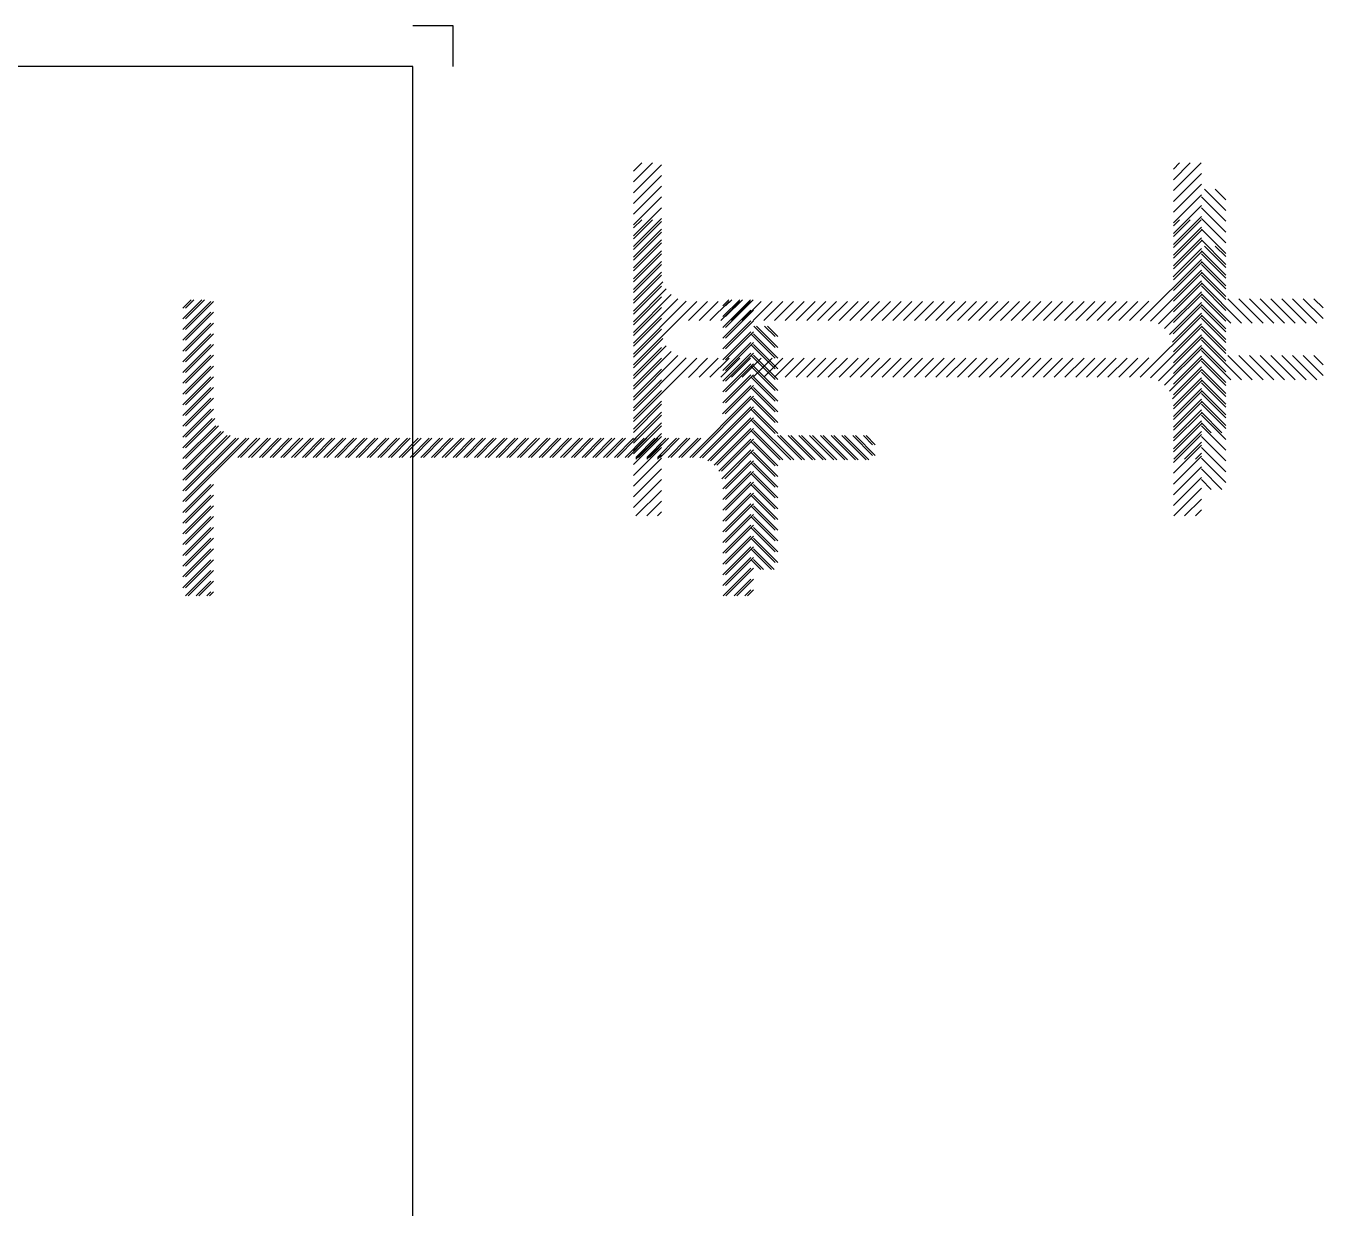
# Model space of a CAD drawing. Extents: x -0.04 to 2.29, y -0.5 to 2.03.
# Drawn here: x 1.5746 to 1.8944, y 0.8966 to 1.188 of the extents above; entities that cross this region are included whole.
import ezdxf

# ---------------------------------------------------------------- set-up
doc = ezdxf.new("R2010")
doc.units = 0
doc.header["$LTSCALE"] = 0.1
doc.linetypes.add('AUSGEZOGEN', pattern=[0])
doc.layers.get('0').update_dxf_attribs({"linetype": 'AUSGEZOGEN'})
doc.layers.add('AUSSEN35', color=2, linetype='AUSGEZOGEN')
doc.layers.add('SCHRAFF', color=4, linetype='AUSGEZOGEN')

# ---------------------------------------------------------------- blocks, each defined once
blk = doc.blocks.new('*X')
at = {"color": 0}
for p, q in [((0.1379, 1.11368), (0.13108, 1.1205)), ((0.1379, 1.11633), (0.13373, 1.1205)), ((0.1379, 1.11898), (0.13638, 1.1205)), ((0.271, 1.11316), (0.2641, 1.12006)), ((0.271, 1.11581), (0.26631, 1.1205)), ((0.271, 1.11846), (0.26896, 1.1205)), ((0.1379, 1.11103), (0.131, 1.11793)), ((0.271, 1.11051), (0.2641, 1.11741)), ((0.125, 1.10876), (0.13024, 1.114)), ((0.125, 1.11141), (0.12759, 1.114)), ((0.1379, 1.10838), (0.131, 1.11528)), ((0.271, 1.10786), (0.2641, 1.11476)), ((0.125, 1.10611), (0.131, 1.11211)), ((0.1379, 1.10572), (0.131, 1.11262)), ((0.1379, 1.10307), (0.131, 1.10997)), ((0.271, 1.10521), (0.2641, 1.11211)), ((0.125, 1.10346), (0.131, 1.10946)), ((0.125, 1.10081), (0.131, 1.10681)), ((0.1379, 1.10042), (0.131, 1.10732)), ((0.271, 1.10255), (0.2641, 1.10945)), ((0.271, 1.0999), (0.2641, 1.1068)), ((0.125, 1.09816), (0.131, 1.10416)), ((0.1379, 1.09777), (0.131, 1.10467)), ((0.271, 1.09725), (0.2641, 1.10415)), ((0.125, 1.0955), (0.131, 1.1015)), ((0.1379, 1.09512), (0.131, 1.10202)), ((0.271, 1.0946), (0.2641, 1.1015)), ((0.125, 1.09285), (0.131, 1.09885)), ((0.13796, 1.0924), (0.131, 1.09937)), ((0.14606, 1.08165), (0.131, 1.09671)), ((0.271, 1.09195), (0.2641, 1.09885)), ((0.125, 1.0902), (0.131, 1.0962)), ((0.125, 1.08755), (0.131, 1.09355)), ((0.14354, 1.08152), (0.131, 1.09406)), ((0.271, 1.0893), (0.2641, 1.0962)), ((0.271, 1.08665), (0.2641, 1.09355)), ((0.1211, 1.081), (0.131, 1.0909)), ((0.14159, 1.08082), (0.131, 1.09141)), ((0.271, 1.08399), (0.26377, 1.09122)), ((0.12375, 1.081), (0.131, 1.08825)), ((0.14006, 1.0797), (0.131, 1.08876)), ((0.271, 1.07869), (0.26166, 1.08803)), ((0.271, 1.08134), (0.2629, 1.08944)), ((0.101, 1.08211), (0.10589, 1.087)), ((0.101, 1.08476), (0.10324, 1.087)), ((0.10254, 1.081), (0.10854, 1.087)), ((0.10519, 1.081), (0.11119, 1.087)), ((0.10784, 1.081), (0.11384, 1.087)), ((0.1105, 1.081), (0.1165, 1.087)), ((0.11315, 1.081), (0.11915, 1.087)), ((0.1158, 1.081), (0.1218, 1.087)), ((0.11845, 1.081), (0.12445, 1.087)), ((0.125, 1.07959), (0.131, 1.08559)), ((0.13888, 1.07823), (0.131, 1.08611)), ((0.14872, 1.08165), (0.14395, 1.08641)), ((0.15137, 1.08165), (0.14667, 1.08635)), ((0.15402, 1.08165), (0.14932, 1.08635)), ((0.15667, 1.08165), (0.15197, 1.08635)), ((0.15932, 1.08165), (0.15462, 1.08635)), ((0.16197, 1.08165), (0.15727, 1.08635)), ((0.16463, 1.08165), (0.15993, 1.08635)), ((0.16728, 1.08165), (0.16258, 1.08635)), ((0.16993, 1.08165), (0.16523, 1.08635)), ((0.17258, 1.08165), (0.16788, 1.08635)), ((0.17523, 1.08165), (0.17053, 1.08635)), ((0.17788, 1.08165), (0.17318, 1.08635)), ((0.18054, 1.08165), (0.17584, 1.08635)), ((0.18319, 1.08165), (0.17849, 1.08635)), ((0.18584, 1.08165), (0.18114, 1.08635)), ((0.18849, 1.08165), (0.18379, 1.08635)), ((0.19114, 1.08165), (0.18644, 1.08635)), ((0.19379, 1.08165), (0.18909, 1.08635)), ((0.19645, 1.08165), (0.19175, 1.08635)), ((0.1991, 1.08165), (0.1944, 1.08635)), ((0.20175, 1.08165), (0.19705, 1.08635)), ((0.2044, 1.08165), (0.1997, 1.08635)), ((0.20705, 1.08165), (0.20235, 1.08635)), ((0.2097, 1.08165), (0.205, 1.08635)), ((0.21236, 1.08165), (0.20766, 1.08635)), ((0.21501, 1.08165), (0.21031, 1.08635)), ((0.21766, 1.08165), (0.21296, 1.08635)), ((0.22031, 1.08165), (0.21561, 1.08635)), ((0.22296, 1.08165), (0.21826, 1.08635)), ((0.22561, 1.08165), (0.22091, 1.08635)), ((0.22827, 1.08165), (0.22357, 1.08635)), ((0.23092, 1.08165), (0.22622, 1.08635)), ((0.23357, 1.08165), (0.22887, 1.08635)), ((0.23622, 1.08165), (0.23152, 1.08635)), ((0.23887, 1.08165), (0.23417, 1.08635)), ((0.24152, 1.08165), (0.23682, 1.08635)), ((0.24418, 1.08165), (0.23948, 1.08635)), ((0.24683, 1.08165), (0.24213, 1.08635)), ((0.24948, 1.08165), (0.24478, 1.08635)), ((0.25213, 1.08165), (0.24743, 1.08635)), ((0.25478, 1.08165), (0.25008, 1.08635)), ((0.25744, 1.08164), (0.25273, 1.08635)), ((0.271, 1.07074), (0.25539, 1.08635)), ((0.271, 1.07339), (0.25798, 1.08641)), ((0.271, 1.07604), (0.26004, 1.087)), ((0.125, 1.07694), (0.131, 1.08294)), ((0.13811, 1.07635), (0.131, 1.08346)), ((0.1379, 1.0739), (0.131, 1.0808)), ((0.125, 1.07429), (0.131, 1.08029)), ((0.125, 1.07164), (0.131, 1.07764)), ((0.1379, 1.07125), (0.131, 1.07815)), ((0.125, 1.06899), (0.131, 1.07499)), ((0.1379, 1.0686), (0.131, 1.0755)), ((0.271, 1.06808), (0.26409, 1.07499)), ((0.125, 1.06634), (0.131, 1.07234)), ((0.1379, 1.06595), (0.131, 1.07285)), ((0.271, 1.06543), (0.2641, 1.07233)), ((0.125, 1.06368), (0.131, 1.06968)), ((0.1379, 1.0633), (0.131, 1.0702)), ((0.271, 1.06278), (0.2641, 1.06968)), ((0.125, 1.06103), (0.131, 1.06703)), ((0.1379, 1.06065), (0.131, 1.06755)), ((0.1379, 1.05799), (0.131, 1.06489)), ((0.271, 1.06013), (0.2641, 1.06703)), ((0.125, 1.05838), (0.131, 1.06438)), ((0.125, 1.05573), (0.131, 1.06173)), ((0.1379, 1.05534), (0.131, 1.06224)), ((0.271, 1.05748), (0.2641, 1.06438)), ((0.271, 1.05483), (0.2641, 1.06173)), ((0.12592, 1.054), (0.131, 1.05908)), ((0.1379, 1.05269), (0.131, 1.05959)), ((0.271, 1.05217), (0.2641, 1.05907)), ((0.12857, 1.054), (0.131, 1.05643)), ((0.1379, 1.05004), (0.131, 1.05694)), ((0.271, 1.04952), (0.2641, 1.05642)), ((0.13779, 1.0475), (0.131, 1.05429)), ((0.27037, 1.0475), (0.2641, 1.05377)), ((0.13514, 1.0475), (0.131, 1.05164)), ((0.13248, 1.0475), (0.131, 1.04898)), ((0.26772, 1.0475), (0.2641, 1.05112)), ((0.26507, 1.0475), (0.2641, 1.04847))]:
    blk.add_line(p, q, dxfattribs=at)

msp = doc.modelspace()

# ---------------------------------------------------------------- linework, layer by layer
at = {"layer": 'AUSSEN35', "color": 0}
for p, q in [((1.67, 1.178), (0.85, 1.178)), ((1.67, 0.604), (1.67, 1.178))]:
    msp.add_line(p, q, dxfattribs=at)
msp.add_lwpolyline([(1.68, 1.178), (1.68, 1.188), (1.67, 1.188)], dxfattribs=at)

# ---------------------------------------------------------------- block references
at = {"layer": 'SCHRAFF', "color": 0, "xscale": -1}
for p in [(1.99539, 0.03373), (1.99539, 0.01973), (1.88433, 0), (1.885, 0), (1.885, 0)]:
    msp.add_blockref('*X', p, dxfattribs=at)

doc.saveas('drawing.dxf')
